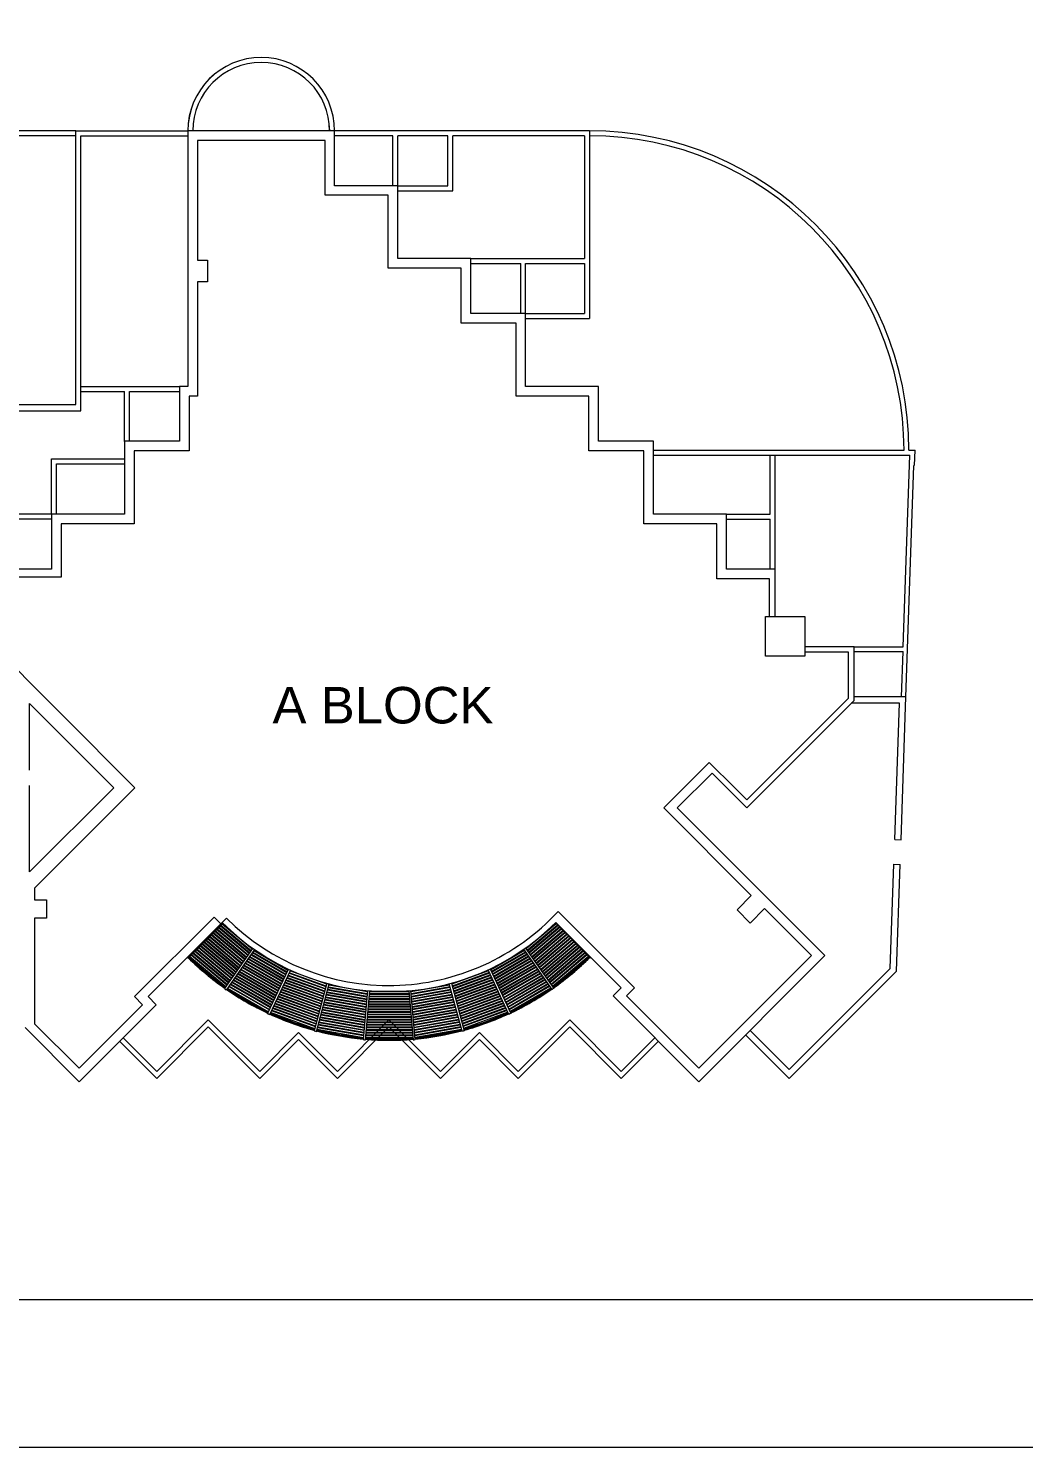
# Model space of a CAD drawing. Header units: centimetres. Extents: x 118932 to 154602, y -32682 to -23521.
# Drawn here: x 119591 to 119990, y -24667 to -24099 of the extents above; entities that cross this region are included whole.
import ezdxf

# ---------------------------------------------------------------- set-up
doc = ezdxf.new("R2010")
doc.units = ezdxf.units.CM
doc.header["$LTSCALE"] = 50
doc.header["$MEASUREMENT"] = 0
for name, color, linetype, lineweight, true_color in [('GEN_00_BL_Pafta', 7, 'Continuous', 0, 0x0e0e10), ('GEN_00_BL_Yazı', 7, 'Continuous', 0, 0x4f5250), ('GEN_06_GR_İnce', 7, 'Continuous', 13, 0xb0b0a9), ('GEN_06_GR_Çok ince', 7, 'Continuous', 0, 0xc5c7c4)]:
    doc.layers.add(name, color=color, linetype=linetype, lineweight=lineweight, true_color=true_color)
doc.styles.add('ARIAL', font='arial.ttf')

# ---------------------------------------------------------------- blocks, each defined once
blk = doc.blocks.new('A BLOK 3.KAT')
at = {"layer": 'GEN_06_GR_Çok ince'}
for p, q in [((89413.7, 10187.7), (89413.7, 10364.6)), ((90050.1, 10364.6), (89413.7, 10364.6)), ((89431.7, 10195.2), (89431.7, 10346.6)), ((90032.1, 10346.6), (89431.7, 10346.6)), ((90032.1, 10346.6), (90032.1, 10032.7)), ((92672.6, 10364.6), (90050.1, 10364.6)), ((90050.1, 10364.6), (90050.1, 10040.2)), ((92672.6, 10346.6), (90050.1, 10346.6)), ((92672.6, 10364.6), (93081.4, 10364.6)), ((92672.6, 9364.7), (92672.6, 10364.6)), ((92690.6, 10346.6), (93081.4, 10346.6)), ((92690.6, 9341.7), (92690.6, 10346.6)), ((94548.4, 10364.6), (93617.5, 10364.6)), ((93830.3, 10346.6), (93617.5, 10346.6)), ((93830.3, 10164.2), (93830.3, 10346.6)), ((94030.7, 10346.6), (93848.3, 10346.6)), ((93848.3, 10164.2), (93848.3, 10346.6)), ((94030.7, 10164.2), (94030.7, 10346.6)), ((94530.4, 10346.6), (94048.7, 10346.6)), ((94048.7, 10146.2), (94048.7, 10346.6)), ((94530.4, 10346.6), (94530.4, 9897.9)), ((94548.4, 10364.6), (94548.4, 9679.6)), ((89272.9, 10022.2), (89426.1, 10175.4)), ((89290.9, 10014.7), (89438.8, 10162.6)), ((89494.8, 10106.5), (89413.7, 10187.6)), ((89512.8, 10114), (89431.7, 10195.1)), ((93848.3, 10164.2), (94030.7, 10164.2)), ((89512.8, 9586.3), (89512.8, 10114)), ((93848.3, 10146.2), (94048.7, 10146.2)), ((89494.8, 9593.8), (89494.8, 10106.6)), ((89272.9, 10022.2), (89272.9, 9678.2)), ((89290.9, 10014.7), (89290.9, 9685.6)), ((90103.4, 9961.4), (90032.1, 10032.7)), ((90121.4, 9968.9), (90050.1, 10040.2)), ((90103.4, 9961.4), (90103.4, 9738.9)), ((90121.4, 9968.9), (90121.4, 9731.4)), ((94114.7, 9897.9), (94530.4, 9897.9)), ((94114.7, 9879.9), (94297, 9879.9)), ((94297, 9697.6), (94297, 9879.9)), ((94315, 9697.6), (94315, 9879.9)), ((94315, 9879.9), (94530.4, 9879.9)), ((94530.4, 9879.9), (94530.4, 9697.6)), ((90103.4, 9738.9), (90032.1, 9667.6)), ((90121.4, 9731.4), (90050.1, 9660.2)), ((94315, 9697.6), (94530.4, 9697.6)), ((89272.9, 9678.2), (89426.1, 9525)), ((89290.9, 9685.6), (89438.8, 9537.7)), ((90032.1, 9418.4), (90032.1, 9667.6)), ((90050.1, 9410.9), (90050.1, 9660.2)), ((94315, 9679.6), (94548.4, 9679.6)), ((89494.8, 9593.8), (89413.7, 9512.6)), ((89512.8, 9586.3), (89431.7, 9505.2)), ((89413.7, 9348.3), (89413.7, 9512.6)), ((89431.7, 9348.3), (89431.7, 9505.2)), ((89923.2, 9309.5), (90032.1, 9418.4)), ((89936.2, 9297), (90050.1, 9410.9)), ((90088.8, 9346.7), (90037.4, 9398.2)), ((90096.3, 9364.7), (90050.1, 9410.9)), ((92690.6, 9431.1), (93050.8, 9431.1)), ((92690.6, 9413.1), (92850.4, 9413.1)), ((92850.4, 9230.7), (92850.4, 9413.1)), ((92850.4, 9413.1), (92850.4, 9413.1)), ((92868.4, 9230.7), (92868.4, 9413.1)), ((92868.4, 9413.1), (93050.8, 9413.1)), ((90088.8, 9346.7), (91168.5, 9346.7)), ((90096.3, 9364.7), (91168.5, 9364.7)), ((91168.5, 8298.3), (91168.5, 9364.7)), ((91168.5, 9364.7), (92672.6, 9364.7)), ((91191.5, 8309.3), (91191.5, 9341.7)), ((91191.5, 9341.7), (92690.6, 9341.7)), ((92315.1, 8764), (92315.1, 9341.7)), ((92333.1, 8964.4), (92333.1, 9341.7)), ((94781.7, 9197.9), (95697.1, 9197.9)), ((94781.7, 9179.9), (95718, 9179.9)), ((95208.2, 8964.4), (95208.2, 9179.9)), ((95226.2, 8764.2), (95226.2, 9179.9)), ((95693.9, 8480.6), (95718, 9179.9)), ((95715.1, 9197.9), (95737.2, 9197.9)), ((95735.3, 9142.6), (95737.2, 9197.9)), ((92584.1, 9166.9), (92850.4, 9166.9)), ((92584.1, 8964.4), (92584.1, 9166.9)), ((92602.1, 8964.4), (92602.1, 9148.9)), ((92602.1, 9148.9), (92850.4, 9148.9)), ((95704.1, 8296.9), (95733.3, 9142.7)), ((90350.4, 8867.2), (90509.7, 9026.4)), ((90668.9, 8867.2), (90509.7, 9026.4)), ((90363.2, 8854.5), (90509.7, 9001)), ((90656.1, 8854.5), (90509.7, 9001)), ((90177.2, 8927.3), (90233.8, 8870.8)), ((90205.5, 8955.6), (90233.8, 8927.3)), ((90262.1, 8955.6), (90233.8, 8927.3)), ((90290.3, 8927.3), (90233.8, 8870.8)), ((90398.5, 8819.1), (90509.7, 8930.3)), ((90620.8, 8819.1), (90509.7, 8930.3)), ((90729, 8927.3), (90785.5, 8870.8)), ((90842.1, 8927.3), (90785.5, 8870.8)), ((92584.1, 8964.4), (92333.1, 8964.4)), ((92333.1, 8764), (92333.1, 8946.4)), ((92584.1, 8946.4), (92333.1, 8946.4)), ((95048.1, 8964.4), (95208.2, 8964.4)), ((95048.1, 8946.4), (95208.2, 8946.4)), ((95208.2, 8764.2), (95208.2, 8946.4)), ((90120.6, 8870.8), (90177.2, 8814.2)), ((90233.8, 8814.2), (90148.9, 8899)), ((90233.8, 8814.2), (90318.6, 8899)), ((90346.9, 8870.8), (90290.3, 8814.2)), ((90672.4, 8870.8), (90729, 8814.2)), ((90785.5, 8814.2), (90700.7, 8899)), ((90785.5, 8814.2), (90870.4, 8899)), ((90898.7, 8870.8), (90842.1, 8814.2)), ((90092.3, 8842.5), (90120.6, 8814.2)), ((90092.3, 8785.9), (90120.6, 8814.2)), ((90120.6, 8757.6), (90177.2, 8814.2)), ((90233.8, 8814.2), (90148.9, 8729.3)), ((90233.8, 8814.2), (90318.6, 8729.3)), ((90346.9, 8757.6), (90290.3, 8814.2)), ((90672.4, 8757.6), (90729, 8814.2)), ((90785.5, 8814.2), (90700.7, 8729.3)), ((90785.5, 8814.2), (90870.4, 8729.3)), ((90898.7, 8757.6), (90842.1, 8814.2)), ((90177.2, 8701), (90233.8, 8757.6)), ((90290.3, 8701), (90233.8, 8757.6)), ((90729, 8701), (90785.5, 8757.6)), ((90842.1, 8701), (90785.5, 8757.6)), ((90251.4, 8662.2), (90559.4, 8354.2)), ((90989.7, 8475.7), (90803.2, 8662.2)), ((90238.7, 8649.4), (90546.7, 8341.5)), ((90964.2, 8475.7), (90790.5, 8649.4)), ((90983.4, 8469.4), (90989.7, 8475.7)), ((90994, 8459.4), (91168.5, 8459.4)), ((95514.7, 8480.6), (95693.9, 8480.6)), ((95514.7, 8462.6), (95693.3, 8462.6)), ((95687.6, 8297.5), (95693.3, 8462.6)), ((91011.4, 8441.4), (91168.5, 8441.4))]:
    blk.add_line(p, q, dxfattribs=at)
for points in [[(90276.2, 8612), (90233.8, 8569.5), (89989.1, 8814.2), (90233.8, 9058.8), (90387.9, 8904.7)], [(90631.4, 8904.7), (90785.5, 9058.8), (91030.2, 8814.2), (90840.7, 8624.7)], [(90064.1, 8814.2), (90233.8, 8983.9), (90403.5, 8814.2), (90233.8, 8644.5), (90064.1, 8814.2)], [(90615.8, 8814.2), (90785.5, 8983.9), (90955.2, 8814.2), (90785.5, 8644.5), (90615.8, 8814.2)]]:
    blk.add_lwpolyline(points, dxfattribs=at)
for points in [[(90233.8, 8983.9), (90233.8, 8814.2), (90064.1, 8814.2)], [(90231.3, 8977.9), (90231.3, 8816.7), (90070.1, 8816.7)], [(90229.8, 8974.2), (90229.8, 8933.4), (90209.4, 8953.8)], [(90403.5, 8814.2), (90233.8, 8814.2), (90233.8, 8983.9)], [(90397.4, 8816.7), (90236.3, 8816.7), (90236.3, 8977.9)], [(90258.2, 8953.8), (90237.8, 8933.4), (90237.8, 8974.2)], [(90785.5, 8983.9), (90785.5, 8814.2), (90615.8, 8814.2)], [(90783, 8977.9), (90783, 8816.7), (90621.9, 8816.7)], [(90781.5, 8974.2), (90781.5, 8933.4), (90761.1, 8953.8)], [(90955.2, 8814.2), (90785.5, 8814.2), (90785.5, 8983.9)], [(90949.2, 8816.7), (90788, 8816.7), (90788, 8977.9)], [(90809.9, 8953.8), (90789.5, 8933.4), (90789.5, 8974.2)], [(90179, 8923.4), (90229.8, 8872.6), (90229.8, 8820.3), (90152.8, 8897.3)], [(90207.3, 8951.7), (90229.8, 8929.2), (90229.8, 8876.9), (90181.1, 8925.6)], [(90286.4, 8925.6), (90237.8, 8876.9), (90237.8, 8929.2), (90260.3, 8951.7)], [(90314.7, 8897.3), (90237.8, 8820.3), (90237.8, 8872.6), (90288.6, 8923.4)], [(90730.7, 8923.4), (90781.5, 8872.6), (90781.5, 8820.3), (90704.6, 8897.3)], [(90759, 8951.7), (90781.5, 8929.2), (90781.5, 8876.9), (90732.9, 8925.6)], [(90838.2, 8925.6), (90789.5, 8876.9), (90789.5, 8929.2), (90812.1, 8951.7)], [(90866.5, 8897.3), (90789.5, 8820.3), (90789.5, 8872.6), (90840.3, 8923.4)], [(90122.4, 8866.9), (90171.1, 8818.2), (90118.8, 8818.2), (90096.2, 8840.7)], [(90150.7, 8895.2), (90227.6, 8818.2), (90175.3, 8818.2), (90124.5, 8869)], [(90343, 8869), (90292.2, 8818.2), (90239.9, 8818.2), (90316.9, 8895.2)], [(90371.3, 8840.7), (90348.8, 8818.2), (90296.5, 8818.2), (90345.1, 8866.9)], [(90674.2, 8866.9), (90722.8, 8818.2), (90670.5, 8818.2), (90648, 8840.7)], [(90702.4, 8895.2), (90779.4, 8818.2), (90727.1, 8818.2), (90676.3, 8869)], [(90894.8, 8869), (90844, 8818.2), (90791.7, 8818.2), (90868.6, 8895.2)], [(90923.1, 8840.7), (90900.5, 8818.2), (90848.2, 8818.2), (90896.9, 8866.9)], [(90064.1, 8814.2), (90233.8, 8814.2), (90233.8, 8644.5)], [(90070.1, 8811.7), (90231.3, 8811.7), (90231.3, 8650.5)], [(90094.1, 8838.6), (90114.5, 8818.2), (90073.7, 8818.2)], [(90233.8, 8644.5), (90233.8, 8814.2), (90403.5, 8814.2)], [(90236.3, 8650.5), (90236.3, 8811.7), (90397.4, 8811.7)], [(90615.8, 8814.2), (90785.5, 8814.2), (90785.5, 8644.5)], [(90621.9, 8811.7), (90783, 8811.7), (90783, 8650.5)], [(90785.5, 8644.5), (90785.5, 8814.2), (90955.2, 8814.2)], [(90788, 8650.5), (90788, 8811.7), (90949.2, 8811.7)], [(90073.7, 8810.2), (90114.5, 8810.2), (90094.1, 8789.8)], [(90096.2, 8787.7), (90118.8, 8810.2), (90171.1, 8810.2), (90122.4, 8761.5)], [(90124.5, 8759.4), (90175.3, 8810.2), (90227.6, 8810.2), (90150.7, 8733.2)], [(90152.8, 8731.1), (90229.8, 8808.1), (90229.8, 8755.7), (90179, 8704.9)], [(90288.6, 8704.9), (90237.8, 8755.7), (90237.8, 8808.1), (90314.7, 8731.1)], [(90316.9, 8733.2), (90239.9, 8810.2), (90292.2, 8810.2), (90343, 8759.4)], [(90345.1, 8761.5), (90296.5, 8810.2), (90348.8, 8810.2), (90371.3, 8787.7)], [(90648, 8787.7), (90670.5, 8810.2), (90722.8, 8810.2), (90674.2, 8761.5)], [(90676.3, 8759.4), (90727.1, 8810.2), (90779.4, 8810.2), (90702.4, 8733.2)], [(90704.6, 8731.1), (90781.5, 8808.1), (90781.5, 8755.7), (90730.7, 8704.9)], [(90840.3, 8704.9), (90789.5, 8755.7), (90789.5, 8808.1), (90866.5, 8731.1)], [(90868.6, 8733.2), (90791.7, 8810.2), (90844, 8810.2), (90894.8, 8759.4)], [(90896.9, 8761.5), (90848.2, 8810.2), (90900.5, 8810.2), (90923.1, 8787.7)], [(90181.1, 8702.8), (90229.8, 8751.5), (90229.8, 8699.2), (90207.3, 8676.7)], [(90260.3, 8676.7), (90237.8, 8699.2), (90237.8, 8751.5), (90286.4, 8702.8)], [(90732.9, 8702.8), (90781.5, 8751.5), (90781.5, 8699.2), (90759, 8676.7)], [(90812.1, 8676.7), (90789.5, 8699.2), (90789.5, 8751.5), (90838.2, 8702.8)], [(90229.8, 8654.1), (90229.8, 8694.9), (90209.4, 8674.5)], [(90258.2, 8674.5), (90237.8, 8694.9), (90237.8, 8654.1)], [(90781.5, 8654.1), (90781.5, 8694.9), (90761.1, 8674.5)], [(90809.9, 8674.5), (90789.5, 8694.9), (90789.5, 8654.1)]]:
    blk.add_lwpolyline(points, close=True, dxfattribs=at)
for centre, radius, start, end in [((93349.4, 10364.6), 268, 0, 180), ((93349.4, 10364.6), 268, 0, 180), ((93349.4, 10364.6), 250, 0, 180), ((93349.4, 10364.6), 250, 0, 180), ((94548.4, 9197.9), 1166.7, 360, 90), ((94548.4, 9197.9), 1148.7, 360, 90)]:
    blk.add_arc(centre, radius, start, end, dxfattribs=at)
blk = doc.blocks.new('ALTLIK')
at = {"layer": 'GEN_00_BL_Pafta'}
blk.add_lwpolyline([(-211197.41, 38756.77), (-209141.93, 38756.77), (-209141.93, 37388.58), (-211197.41, 37388.58)], close=True, dxfattribs=at)
at = {"layer": 'GEN_06_GR_İnce'}
for p, q in [((-210009.66, 37789.57), (-210037.35, 37789.57)), ((-210012.3, 37713.18), (-210009.66, 37789.57)), ((-210013.14, 37786.2), (-210038.85, 37786.2)), ((-210015.66, 37713.3), (-210013.14, 37786.2)), ((-210015.66, 37713.3), (-210012.3, 37713.18)), ((-210018.03, 37644.52), (-210016.11, 37700.14)), ((-210016.11, 37700.14), (-210012.75, 37700.03)), ((-210014.72, 37643.08), (-210012.75, 37700.03)), ((-210359.48, 37653.91), (-210375.67, 37667.46)), ((-210358.88, 37654.76), (-210374.94, 37668.19)), ((-210358.83, 37654.85), (-210374.87, 37668.27)), ((-210196.56, 37668.49), (-210212.57, 37655.02)), ((-210196.49, 37668.41), (-210212.51, 37654.94)), ((-210195.76, 37667.68), (-210211.91, 37654.09)), ((-210195.58, 37667.51), (-210211.77, 37653.89)), ((-210195.51, 37667.44), (-210211.71, 37653.81)), ((-210365.21, 37645.7), (-210382.74, 37660.37)), ((-210365.15, 37645.79), (-210382.67, 37660.44)), ((-210365.01, 37645.98), (-210382.5, 37660.61)), ((-210364.42, 37646.83), (-210381.77, 37661.34)), ((-210364.36, 37646.92), (-210381.69, 37661.42)), ((-210364.22, 37647.12), (-210381.52, 37661.59)), ((-210363.63, 37647.97), (-210380.79, 37662.32)), ((-210363.57, 37648.05), (-210380.72, 37662.4)), ((-210363.43, 37648.25), (-210380.55, 37662.57)), ((-210362.84, 37649.1), (-210379.82, 37663.3)), ((-210362.78, 37649.18), (-210379.74, 37663.37)), ((-210362.64, 37649.38), (-210379.57, 37663.55)), ((-210362.05, 37650.23), (-210378.84, 37664.28)), ((-210361.99, 37650.32), (-210378.77, 37664.35)), ((-210361.85, 37650.52), (-210378.6, 37664.52)), ((-210361.26, 37651.36), (-210377.86, 37665.26)), ((-210361.2, 37651.45), (-210377.79, 37665.33)), ((-210361.06, 37651.65), (-210377.62, 37665.5)), ((-210360.47, 37652.5), (-210376.89, 37666.24)), ((-210360.41, 37652.58), (-210376.82, 37666.31)), ((-210360.27, 37652.78), (-210376.64, 37666.48)), ((-210359.68, 37653.63), (-210375.91, 37667.21)), ((-210359.62, 37653.71), (-210375.84, 37667.29)), ((-210194.78, 37666.7), (-210211.12, 37652.96)), ((-210194.61, 37666.53), (-210210.98, 37652.76)), ((-210194.53, 37666.46), (-210210.92, 37652.68)), ((-210193.8, 37665.73), (-210210.32, 37651.83)), ((-210193.63, 37665.56), (-210210.19, 37651.63)), ((-210193.56, 37665.48), (-210210.13, 37651.55)), ((-210192.82, 37664.75), (-210209.53, 37650.7)), ((-210192.65, 37664.58), (-210209.39, 37650.5)), ((-210192.58, 37664.51), (-210209.33, 37650.42)), ((-210191.84, 37663.78), (-210208.74, 37649.57)), ((-210191.67, 37663.61), (-210208.6, 37649.37)), ((-210191.6, 37663.53), (-210208.54, 37649.28)), ((-210190.87, 37662.8), (-210207.94, 37648.44)), ((-210190.69, 37662.63), (-210207.8, 37648.24)), ((-210190.62, 37662.56), (-210207.74, 37648.15)), ((-210189.89, 37661.83), (-210207.15, 37647.31)), ((-210189.72, 37661.65), (-210207.01, 37647.11)), ((-210189.64, 37661.58), (-210206.95, 37647.02)), ((-210188.91, 37660.85), (-210206.36, 37646.18)), ((-210188.74, 37660.68), (-210206.22, 37645.98)), ((-210188.67, 37660.6), (-210206.16, 37645.89)), ((-210187.93, 37659.87), (-210205.56, 37645.04)), ((-210371.54, 37636.64), (-210390.55, 37652.54)), ((-210371.48, 37636.72), (-210390.47, 37652.61)), ((-210371.34, 37636.92), (-210390.3, 37652.79)), ((-210370.75, 37637.77), (-210389.57, 37653.52)), ((-210370.69, 37637.86), (-210389.5, 37653.59)), ((-210370.55, 37638.05), (-210389.33, 37653.76)), ((-210369.96, 37638.9), (-210388.6, 37654.5)), ((-210369.9, 37638.99), (-210388.52, 37654.57)), ((-210369.76, 37639.19), (-210388.35, 37654.74)), ((-210369.17, 37640.04), (-210387.62, 37655.47)), ((-210369.11, 37640.12), (-210387.55, 37655.55)), ((-210368.97, 37640.32), (-210387.38, 37655.72)), ((-210368.38, 37641.17), (-210386.65, 37656.45)), ((-210368.32, 37641.25), (-210386.57, 37656.53)), ((-210368.18, 37641.45), (-210386.4, 37656.7)), ((-210367.58, 37642.3), (-210385.67, 37657.43)), ((-210367.53, 37642.39), (-210385.6, 37657.5)), ((-210367.39, 37642.59), (-210385.43, 37657.68)), ((-210366.79, 37643.44), (-210384.69, 37658.41)), ((-210366.73, 37643.52), (-210384.62, 37658.48)), ((-210366.6, 37643.72), (-210384.45, 37658.65)), ((-210366, 37644.57), (-210383.72, 37659.39)), ((-210365.94, 37644.65), (-210383.65, 37659.46)), ((-210365.8, 37644.85), (-210383.47, 37659.63)), ((-210358.72, 37652.96), (-210340.37, 37642.4)), ((-210358.66, 37653.05), (-210340.32, 37642.49)), ((-210358.52, 37653.24), (-210340.22, 37642.71)), ((-210357.93, 37654.09), (-210339.79, 37643.65)), ((-210357.87, 37654.18), (-210339.74, 37643.74)), ((-210231.62, 37643.88), (-210213.52, 37654.35)), ((-210231.58, 37643.78), (-210213.46, 37654.27)), ((-210231.14, 37642.85), (-210212.87, 37653.42)), ((-210231.04, 37642.63), (-210212.73, 37653.22)), ((-210231, 37642.53), (-210212.67, 37653.14)), ((-210230.56, 37641.59), (-210212.08, 37652.29)), ((-210187.76, 37659.7), (-210205.42, 37644.85)), ((-210187.69, 37659.63), (-210205.36, 37644.76)), ((-210186.95, 37658.9), (-210204.77, 37643.91)), ((-210186.78, 37658.73), (-210204.63, 37643.72)), ((-210186.71, 37658.65), (-210204.57, 37643.63)), ((-210185.98, 37657.92), (-210203.98, 37642.78)), ((-210185.8, 37657.75), (-210203.84, 37642.58)), ((-210185.73, 37657.68), (-210203.78, 37642.5)), ((-210185, 37656.95), (-210203.18, 37641.65)), ((-210184.83, 37656.77), (-210203.04, 37641.45)), ((-210184.75, 37656.7), (-210202.98, 37641.37)), ((-210184.02, 37655.97), (-210202.39, 37640.52)), ((-210183.85, 37655.8), (-210202.25, 37640.32)), ((-210183.78, 37655.73), (-210202.19, 37640.24)), ((-210183.04, 37654.99), (-210201.59, 37639.39)), ((-210182.87, 37654.82), (-210201.45, 37639.19)), ((-210182.8, 37654.75), (-210201.4, 37639.11)), ((-210182.06, 37654.02), (-210200.8, 37638.26)), ((-210181.89, 37653.85), (-210200.66, 37638.06)), ((-210181.82, 37653.77), (-210200.6, 37637.98)), ((-210181.09, 37653.04), (-210200.01, 37637.13)), ((-210180.92, 37652.87), (-210199.87, 37636.93)), ((-210180.84, 37652.8), (-210199.81, 37636.85)), ((-210372.92, 37634.66), (-210392.25, 37650.83)), ((-210372.33, 37635.51), (-210391.52, 37651.56)), ((-210372.27, 37635.59), (-210391.45, 37651.64)), ((-210372.13, 37635.79), (-210391.28, 37651.81)), ((-210364.25, 37645.03), (-210344.44, 37633.63)), ((-210364.19, 37645.12), (-210344.4, 37633.72)), ((-210364.05, 37645.31), (-210344.3, 37633.94)), ((-210363.46, 37646.16), (-210343.86, 37634.88)), ((-210363.4, 37646.25), (-210343.82, 37634.97)), ((-210363.26, 37646.45), (-210343.72, 37635.19)), ((-210362.67, 37647.3), (-210343.28, 37636.13)), ((-210362.61, 37647.38), (-210343.24, 37636.23)), ((-210362.47, 37647.58), (-210343.13, 37636.45)), ((-210361.88, 37648.43), (-210342.7, 37637.39)), ((-210361.82, 37648.51), (-210342.65, 37637.48)), ((-210361.68, 37648.71), (-210342.55, 37637.7)), ((-210361.09, 37649.56), (-210342.12, 37638.64)), ((-210361.03, 37649.65), (-210342.07, 37638.73)), ((-210360.89, 37649.85), (-210341.97, 37638.95)), ((-210360.3, 37650.69), (-210341.53, 37639.89)), ((-210360.24, 37650.78), (-210341.49, 37639.99)), ((-210360.1, 37650.98), (-210341.39, 37640.21)), ((-210359.51, 37651.83), (-210340.95, 37641.14)), ((-210359.45, 37651.91), (-210340.91, 37641.24)), ((-210359.31, 37652.11), (-210340.8, 37641.46)), ((-210230.45, 37641.37), (-210211.94, 37652.09)), ((-210230.41, 37641.28), (-210211.88, 37652.01)), ((-210229.97, 37640.34), (-210211.28, 37651.16)), ((-210229.87, 37640.12), (-210211.14, 37650.96)), ((-210229.82, 37640.03), (-210211.08, 37650.87)), ((-210229.39, 37639.09), (-210210.49, 37650.03)), ((-210229.28, 37638.87), (-210210.35, 37649.83)), ((-210229.24, 37638.78), (-210210.29, 37649.74)), ((-210228.8, 37637.84), (-210209.69, 37648.9)), ((-210228.7, 37637.62), (-210209.56, 37648.7)), ((-210228.65, 37637.53), (-210209.5, 37648.61)), ((-210228.22, 37636.59), (-210208.9, 37647.77)), ((-210228.11, 37636.37), (-210208.76, 37647.57)), ((-210228.07, 37636.28), (-210208.7, 37647.48)), ((-210227.63, 37635.34), (-210208.11, 37646.63)), ((-210227.53, 37635.12), (-210207.97, 37646.44)), ((-210227.48, 37635.02), (-210207.91, 37646.35)), ((-210227.04, 37634.09), (-210207.31, 37645.5)), ((-210226.94, 37633.87), (-210207.17, 37645.3)), ((-210226.9, 37633.77), (-210207.12, 37645.22)), ((-210180.11, 37652.07), (-210199.21, 37636)), ((-210179.94, 37651.89), (-210199.07, 37635.8)), ((-210179.86, 37651.82), (-210199.01, 37635.71)), ((-210179.13, 37651.09), (-210198.42, 37634.87)), ((-210369.79, 37637.1), (-210348.52, 37624.86)), ((-210369.73, 37637.19), (-210348.48, 37624.95)), ((-210369.59, 37637.38), (-210348.37, 37625.17)), ((-210369, 37638.23), (-210347.94, 37626.11)), ((-210368.94, 37638.32), (-210347.89, 37626.2)), ((-210368.8, 37638.52), (-210347.79, 37626.42)), ((-210368.21, 37639.37), (-210347.36, 37627.36)), ((-210368.15, 37639.45), (-210347.31, 37627.46)), ((-210368.01, 37639.65), (-210347.21, 37627.68)), ((-210367.42, 37640.5), (-210346.77, 37628.61)), ((-210367.36, 37640.58), (-210346.73, 37628.71)), ((-210367.22, 37640.78), (-210346.63, 37628.93)), ((-210366.63, 37641.63), (-210346.19, 37629.87)), ((-210366.57, 37641.72), (-210346.15, 37629.96)), ((-210366.43, 37641.92), (-210346.04, 37630.18)), ((-210365.83, 37642.77), (-210345.61, 37631.12)), ((-210365.77, 37642.85), (-210345.56, 37631.21)), ((-210365.64, 37643.05), (-210345.46, 37631.43)), ((-210365.04, 37643.9), (-210345.03, 37632.37)), ((-210364.98, 37643.98), (-210344.98, 37632.47)), ((-210364.85, 37644.18), (-210344.88, 37632.69)), ((-210320.74, 37629.69), (-210341.49, 37637.21)), ((-210320.47, 37630.69), (-210341.05, 37638.15)), ((-210320.44, 37630.79), (-210341.01, 37638.24)), ((-210320.38, 37631.02), (-210340.91, 37638.46)), ((-210320.11, 37632.02), (-210340.47, 37639.4)), ((-210320.09, 37632.12), (-210340.43, 37639.49)), ((-210320.03, 37632.36), (-210340.33, 37639.71)), ((-210319.76, 37633.36), (-210339.89, 37640.65)), ((-210319.73, 37633.46), (-210339.85, 37640.74)), ((-210319.67, 37633.69), (-210339.74, 37640.96)), ((-210319.4, 37634.69), (-210339.31, 37641.9)), ((-210319.38, 37634.79), (-210339.26, 37642)), ((-210319.31, 37635.03), (-210339.16, 37642.22)), ((-210319.05, 37636.03), (-210338.73, 37643.16)), ((-210319.02, 37636.13), (-210338.68, 37643.25)), ((-210232.68, 37643.38), (-210252.33, 37636.2)), ((-210232.64, 37643.29), (-210252.3, 37636.11)), ((-210232.2, 37642.35), (-210252.03, 37635.11)), ((-210232.1, 37642.13), (-210251.97, 37634.87)), ((-210232.06, 37642.04), (-210251.94, 37634.77)), ((-210231.62, 37641.1), (-210251.67, 37633.77)), ((-210231.51, 37640.88), (-210251.61, 37633.54)), ((-210231.47, 37640.79), (-210251.58, 37633.44)), ((-210231.03, 37639.85), (-210251.31, 37632.44)), ((-210230.93, 37639.63), (-210251.25, 37632.2)), ((-210230.88, 37639.53), (-210251.22, 37632.1)), ((-210230.45, 37638.6), (-210250.95, 37631.1)), ((-210230.34, 37638.38), (-210250.89, 37630.87)), ((-210230.3, 37638.28), (-210250.86, 37630.77)), ((-210229.86, 37637.34), (-210250.59, 37629.77)), ((-210229.76, 37637.12), (-210250.53, 37629.53)), ((-210226.46, 37632.83), (-210206.52, 37644.37)), ((-210226.36, 37632.61), (-210206.38, 37644.17)), ((-210226.31, 37632.52), (-210206.32, 37644.09)), ((-210225.87, 37631.58), (-210205.73, 37643.24)), ((-210225.77, 37631.36), (-210205.59, 37643.04)), ((-210225.73, 37631.27), (-210205.53, 37642.96)), ((-210225.29, 37630.33), (-210204.93, 37642.11)), ((-210225.19, 37630.11), (-210204.79, 37641.91)), ((-210225.14, 37630.02), (-210204.73, 37641.83)), ((-210224.7, 37629.08), (-210204.14, 37640.98)), ((-210224.6, 37628.86), (-210204, 37640.78)), ((-210224.56, 37628.77), (-210203.94, 37640.7)), ((-210224.12, 37627.83), (-210203.35, 37639.85)), ((-210224.02, 37627.61), (-210203.21, 37639.65)), ((-210223.97, 37627.51), (-210203.15, 37639.57)), ((-210223.53, 37626.58), (-210202.55, 37638.72)), ((-210223.43, 37626.36), (-210202.41, 37638.52)), ((-210223.39, 37626.26), (-210202.35, 37638.43)), ((-210222.95, 37625.33), (-210201.76, 37637.59)), ((-210222.85, 37625.11), (-210201.62, 37637.39)), ((-210222.8, 37625.01), (-210201.56, 37637.3)), ((-210018.03, 37644.52), (-210072.02, 37590.53)), ((-210014.72, 37643.08), (-210072.02, 37585.77)), ((-210371.96, 37633.99), (-210350.12, 37621.41)), ((-210371.37, 37634.84), (-210349.68, 37622.35)), ((-210371.31, 37634.92), (-210349.64, 37622.44)), ((-210371.17, 37635.12), (-210349.54, 37622.66)), ((-210370.58, 37635.97), (-210349.1, 37623.6)), ((-210370.52, 37636.05), (-210349.06, 37623.7)), ((-210370.38, 37636.25), (-210348.96, 37623.92)), ((-210322.87, 37621.68), (-210344.98, 37629.69)), ((-210322.61, 37622.68), (-210344.55, 37630.63)), ((-210322.58, 37622.78), (-210344.5, 37630.72)), ((-210322.52, 37623.01), (-210344.4, 37630.94)), ((-210322.25, 37624.01), (-210343.97, 37631.88)), ((-210322.22, 37624.11), (-210343.92, 37631.97)), ((-210322.16, 37624.35), (-210343.82, 37632.19)), ((-210321.89, 37625.35), (-210343.38, 37633.13)), ((-210321.87, 37625.45), (-210343.34, 37633.23)), ((-210321.8, 37625.68), (-210343.24, 37633.45)), ((-210321.54, 37626.68), (-210342.8, 37634.39)), ((-210321.51, 37626.78), (-210342.76, 37634.48)), ((-210321.45, 37627.02), (-210342.65, 37634.7)), ((-210321.18, 37628.02), (-210342.22, 37635.64)), ((-210321.16, 37628.12), (-210342.17, 37635.73)), ((-210321.09, 37628.35), (-210342.07, 37635.95)), ((-210320.83, 37629.35), (-210341.64, 37636.89)), ((-210320.8, 37629.45), (-210341.59, 37636.99)), ((-210319.34, 37630.38), (-210297.77, 37626.61)), ((-210319.31, 37630.48), (-210297.77, 37626.71)), ((-210319.25, 37630.72), (-210297.74, 37626.95)), ((-210318.98, 37631.72), (-210297.66, 37627.98)), ((-210318.96, 37631.82), (-210297.65, 37628.09)), ((-210318.89, 37632.05), (-210297.63, 37628.33)), ((-210318.63, 37633.05), (-210297.54, 37629.36)), ((-210318.6, 37633.15), (-210297.53, 37629.46)), ((-210318.54, 37633.39), (-210297.51, 37629.71)), ((-210318.27, 37634.39), (-210297.42, 37630.74)), ((-210318.25, 37634.49), (-210297.41, 37630.84)), ((-210318.18, 37634.72), (-210297.39, 37631.08)), ((-210317.92, 37635.72), (-210297.3, 37632.11)), ((-210317.89, 37635.82), (-210297.29, 37632.22)), ((-210274.99, 37629.63), (-210296.34, 37629.6)), ((-210275.08, 37630.66), (-210296.25, 37630.64)), ((-210275.09, 37630.77), (-210296.24, 37630.74)), ((-210275.11, 37631.01), (-210296.22, 37630.98)), ((-210275.2, 37632.04), (-210296.13, 37632.01)), ((-210275.21, 37632.14), (-210296.12, 37632.12)), ((-210274.05, 37632.25), (-210253.46, 37635.9)), ((-210274.04, 37632.14), (-210253.43, 37635.8)), ((-210273.95, 37631.11), (-210253.16, 37634.8)), ((-210273.93, 37630.87), (-210253.1, 37634.57)), ((-210273.92, 37630.77), (-210253.07, 37634.47)), ((-210273.82, 37629.74), (-210252.8, 37633.47)), ((-210273.8, 37629.5), (-210252.74, 37633.23)), ((-210273.79, 37629.39), (-210252.71, 37633.13)), ((-210273.7, 37628.36), (-210252.44, 37632.13)), ((-210273.68, 37628.12), (-210252.38, 37631.9)), ((-210273.67, 37628.02), (-210252.35, 37631.8)), ((-210273.58, 37626.98), (-210252.08, 37630.8)), ((-210273.56, 37626.74), (-210252.02, 37630.56)), ((-210273.55, 37626.64), (-210251.99, 37630.46)), ((-210229.71, 37637.03), (-210250.5, 37629.43)), ((-210229.28, 37636.09), (-210250.23, 37628.43)), ((-210229.17, 37635.87), (-210250.17, 37628.2)), ((-210229.13, 37635.78), (-210250.14, 37628.1)), ((-210228.69, 37634.84), (-210249.88, 37627.1)), ((-210228.59, 37634.62), (-210249.81, 37626.87)), ((-210228.54, 37634.53), (-210249.79, 37626.77)), ((-210228.1, 37633.59), (-210249.52, 37625.77)), ((-210228, 37633.37), (-210249.45, 37625.53)), ((-210227.96, 37633.28), (-210249.43, 37625.43)), ((-210227.52, 37632.34), (-210249.16, 37624.43)), ((-210227.42, 37632.12), (-210249.09, 37624.2)), ((-210227.37, 37632.03), (-210249.07, 37624.1)), ((-210226.93, 37631.09), (-210248.8, 37623.1)), ((-210226.83, 37630.87), (-210248.74, 37622.86)), ((-210226.79, 37630.77), (-210248.71, 37622.76)), ((-210226.35, 37629.84), (-210248.44, 37621.76)), ((-210226.25, 37629.62), (-210248.38, 37621.53)), ((-210226.2, 37629.52), (-210248.35, 37621.43)), ((-210222.36, 37624.07), (-210200.96, 37636.46)), ((-210222.26, 37623.85), (-210200.83, 37636.26)), ((-210222.22, 37623.76), (-210200.77, 37636.17)), ((-210221.78, 37622.82), (-210200.17, 37635.33)), ((-210221.67, 37622.6), (-210200.03, 37635.13)), ((-210221.63, 37622.51), (-210199.97, 37635.04)), ((-210221.19, 37621.57), (-210199.38, 37634.19)), ((-210325.07, 37613.43), (-210348.58, 37621.95)), ((-210325.01, 37613.67), (-210348.48, 37622.17)), ((-210324.74, 37614.67), (-210348.04, 37623.11)), ((-210324.71, 37614.77), (-210348, 37623.2)), ((-210324.65, 37615), (-210347.9, 37623.42)), ((-210324.38, 37616), (-210347.46, 37624.36)), ((-210324.36, 37616.1), (-210347.42, 37624.46)), ((-210324.3, 37616.34), (-210347.31, 37624.68)), ((-210324.03, 37617.34), (-210346.88, 37625.62)), ((-210324, 37617.44), (-210346.83, 37625.71)), ((-210323.94, 37617.67), (-210346.73, 37625.93)), ((-210323.67, 37618.67), (-210346.29, 37626.87)), ((-210323.65, 37618.77), (-210346.25, 37626.96)), ((-210323.58, 37619.01), (-210346.15, 37627.18)), ((-210323.32, 37620.01), (-210345.71, 37628.12)), ((-210323.29, 37620.11), (-210345.67, 37628.22)), ((-210323.23, 37620.34), (-210345.57, 37628.44)), ((-210322.96, 37621.34), (-210345.13, 37629.37)), ((-210322.93, 37621.44), (-210345.09, 37629.47)), ((-210321.47, 37622.38), (-210298.49, 37618.35)), ((-210321.45, 37622.48), (-210298.48, 37618.45)), ((-210321.39, 37622.71), (-210298.46, 37618.69)), ((-210321.12, 37623.71), (-210298.37, 37619.73)), ((-210321.09, 37623.81), (-210298.36, 37619.83)), ((-210321.03, 37624.04), (-210298.34, 37620.07)), ((-210320.76, 37625.05), (-210298.25, 37621.1)), ((-210320.74, 37625.15), (-210298.24, 37621.2)), ((-210320.67, 37625.38), (-210298.22, 37621.45)), ((-210320.41, 37626.38), (-210298.13, 37622.48)), ((-210320.38, 37626.48), (-210298.12, 37622.58)), ((-210320.32, 37626.71), (-210298.1, 37622.82)), ((-210320.05, 37627.71), (-210298.01, 37623.85)), ((-210320.02, 37627.81), (-210298, 37623.96)), ((-210319.96, 37628.05), (-210297.98, 37624.2)), ((-210319.7, 37629.05), (-210297.89, 37625.23)), ((-210319.67, 37629.15), (-210297.88, 37625.33)), ((-210319.61, 37629.38), (-210297.86, 37625.58)), ((-210274.36, 37622.51), (-210296.96, 37622.48)), ((-210274.35, 37622.41), (-210296.96, 37622.38)), ((-210274.38, 37622.75), (-210296.94, 37622.72)), ((-210274.47, 37623.78), (-210296.85, 37623.75)), ((-210274.48, 37623.89), (-210296.84, 37623.86)), ((-210274.5, 37624.13), (-210296.82, 37624.1)), ((-210274.59, 37625.16), (-210296.73, 37625.13)), ((-210274.6, 37625.26), (-210296.72, 37625.23)), ((-210274.62, 37625.5), (-210296.7, 37625.48)), ((-210274.72, 37626.54), (-210296.61, 37626.51)), ((-210274.72, 37626.64), (-210296.6, 37626.61)), ((-210274.75, 37626.88), (-210296.58, 37626.85)), ((-210274.84, 37627.91), (-210296.49, 37627.88)), ((-210274.85, 37628.02), (-210296.48, 37627.99)), ((-210274.87, 37628.26), (-210296.46, 37628.23)), ((-210274.96, 37629.29), (-210296.37, 37629.26)), ((-210274.97, 37629.39), (-210296.36, 37629.36)), ((-210273.46, 37625.61), (-210251.72, 37629.46)), ((-210273.44, 37625.37), (-210251.66, 37629.23)), ((-210273.43, 37625.26), (-210251.63, 37629.13)), ((-210273.34, 37624.23), (-210251.36, 37628.13)), ((-210273.31, 37623.99), (-210251.3, 37627.9)), ((-210273.31, 37623.89), (-210251.27, 37627.8)), ((-210273.21, 37622.86), (-210251.01, 37626.8)), ((-210273.19, 37622.61), (-210250.94, 37626.56)), ((-210273.18, 37622.51), (-210250.92, 37626.46)), ((-210273.09, 37621.48), (-210250.65, 37625.46)), ((-210273.07, 37621.24), (-210250.58, 37625.23)), ((-210273.06, 37621.14), (-210250.56, 37625.13)), ((-210272.97, 37620.1), (-210250.29, 37624.13)), ((-210272.95, 37619.86), (-210250.22, 37623.89)), ((-210272.94, 37619.76), (-210250.2, 37623.79)), ((-210272.85, 37618.73), (-210249.93, 37622.79)), ((-210272.83, 37618.49), (-210249.86, 37622.56)), ((-210272.82, 37618.38), (-210249.84, 37622.46)), ((-210225.76, 37628.58), (-210248.08, 37620.43)), ((-210225.66, 37628.36), (-210248.02, 37620.2)), ((-210225.62, 37628.27), (-210247.99, 37620.1)), ((-210225.18, 37627.33), (-210247.72, 37619.1)), ((-210225.08, 37627.11), (-210247.66, 37618.86)), ((-210225.03, 37627.02), (-210247.63, 37618.76)), ((-210224.59, 37626.08), (-210247.36, 37617.76)), ((-210224.49, 37625.86), (-210247.3, 37617.53)), ((-210224.45, 37625.77), (-210247.27, 37617.43)), ((-210224.01, 37624.83), (-210247, 37616.43)), ((-210223.9, 37624.61), (-210246.94, 37616.19)), ((-210223.86, 37624.52), (-210246.91, 37616.09)), ((-210223.42, 37623.58), (-210246.64, 37615.09)), ((-210223.32, 37623.36), (-210246.58, 37614.86)), ((-210223.28, 37623.26), (-210246.55, 37614.76)), ((-210222.84, 37622.33), (-210246.28, 37613.76)), ((-210222.73, 37622.11), (-210246.22, 37613.53)), ((-210222.69, 37622.01), (-210246.19, 37613.43)), ((-210409.86, 37589.49), (-210382.32, 37617.04)), ((-210382.32, 37617.04), (-210354.77, 37589.49)), ((-210325.36, 37612.33), (-210349.06, 37620.92)), ((-210325.1, 37613.33), (-210348.62, 37621.86)), ((-210323.61, 37614.37), (-210299.2, 37610.09)), ((-210323.58, 37614.47), (-210299.19, 37610.19)), ((-210323.52, 37614.7), (-210299.17, 37610.43)), ((-210323.25, 37615.7), (-210299.08, 37611.47)), ((-210323.23, 37615.8), (-210299.07, 37611.57)), ((-210323.17, 37616.03), (-210299.05, 37611.81)), ((-210322.9, 37617.04), (-210298.96, 37612.84)), ((-210322.87, 37617.14), (-210298.95, 37612.95)), ((-210322.81, 37617.37), (-210298.93, 37613.19)), ((-210322.54, 37618.37), (-210298.84, 37614.22)), ((-210322.52, 37618.47), (-210298.83, 37614.32)), ((-210322.45, 37618.7), (-210298.81, 37614.56)), ((-210322.19, 37619.71), (-210298.72, 37615.6)), ((-210322.16, 37619.81), (-210298.72, 37615.7)), ((-210322.1, 37620.04), (-210298.69, 37615.94)), ((-210321.83, 37621.04), (-210298.61, 37616.97)), ((-210321.8, 37621.14), (-210298.6, 37617.08)), ((-210321.74, 37621.37), (-210298.58, 37617.32)), ((-210313.33, 37589.49), (-210285.79, 37617.04)), ((-210273.65, 37614.5), (-210297.65, 37614.46)), ((-210273.74, 37615.53), (-210297.56, 37615.5)), ((-210273.75, 37615.63), (-210297.55, 37615.6)), ((-210273.77, 37615.87), (-210297.53, 37615.84)), ((-210273.86, 37616.9), (-210297.44, 37616.87)), ((-210273.87, 37617.01), (-210297.43, 37616.97)), ((-210273.89, 37617.25), (-210297.41, 37617.22)), ((-210273.98, 37618.28), (-210297.32, 37618.25)), ((-210273.99, 37618.38), (-210297.31, 37618.35)), ((-210274.01, 37618.62), (-210297.29, 37618.59)), ((-210274.1, 37619.66), (-210297.2, 37619.62)), ((-210274.11, 37619.76), (-210297.19, 37619.73)), ((-210274.14, 37620), (-210297.17, 37619.97)), ((-210274.23, 37621.03), (-210297.08, 37621)), ((-210274.24, 37621.13), (-210297.07, 37621.1)), ((-210274.26, 37621.38), (-210297.05, 37621.35)), ((-210285.79, 37617.04), (-210258.25, 37589.49)), ((-210272.73, 37617.35), (-210249.57, 37621.46)), ((-210272.7, 37617.11), (-210249.51, 37621.23)), ((-210272.7, 37617.01), (-210249.48, 37621.13)), ((-210272.6, 37615.98), (-210249.21, 37620.13)), ((-210272.58, 37615.73), (-210249.15, 37619.89)), ((-210272.57, 37615.63), (-210249.12, 37619.79)), ((-210272.48, 37614.6), (-210248.85, 37618.79)), ((-210272.46, 37614.36), (-210248.79, 37618.56)), ((-210272.45, 37614.25), (-210248.76, 37618.46)), ((-210272.36, 37613.22), (-210248.49, 37617.46)), ((-210272.34, 37612.98), (-210248.43, 37617.22)), ((-210272.33, 37612.88), (-210248.4, 37617.12)), ((-210272.24, 37611.85), (-210248.13, 37616.12)), ((-210272.22, 37611.6), (-210248.07, 37615.89)), ((-210272.21, 37611.5), (-210248.04, 37615.79)), ((-210272.12, 37610.47), (-210247.77, 37614.79)), ((-210272.09, 37610.23), (-210247.71, 37614.56)), ((-210272.08, 37610.13), (-210247.68, 37614.46)), ((-210222.25, 37621.08), (-210245.93, 37612.43)), ((-210216.81, 37589.49), (-210189.27, 37617.04)), ((-210161.72, 37589.49), (-210189.27, 37617.04)), ((-210427.84, 37607.47), (-210409.86, 37589.49)), ((-210409.86, 37585.77), (-210382.32, 37613.31)), ((-210382.32, 37613.31), (-210354.77, 37585.77)), ((-210354.77, 37589.49), (-210334.05, 37610.21)), ((-210334.05, 37610.21), (-210313.33, 37589.49)), ((-210324.23, 37612.03), (-210299.41, 37607.68)), ((-210323.97, 37613.03), (-210299.32, 37608.71)), ((-210323.94, 37613.13), (-210299.31, 37608.82)), ((-210323.88, 37613.36), (-210299.29, 37609.06)), ((-210313.33, 37585.77), (-210285.79, 37613.31)), ((-210273.04, 37607.61), (-210298.24, 37607.58)), ((-210273.13, 37608.65), (-210298.15, 37608.61)), ((-210273.14, 37608.75), (-210298.14, 37608.72)), ((-210273.16, 37608.99), (-210298.12, 37608.96)), ((-210273.25, 37610.02), (-210298.03, 37609.99)), ((-210273.26, 37610.13), (-210298.02, 37610.09)), ((-210273.28, 37610.37), (-210298, 37610.33)), ((-210273.38, 37611.5), (-210297.91, 37611.47)), ((-210273.37, 37611.4), (-210297.91, 37611.37)), ((-210273.4, 37611.74), (-210297.88, 37611.71)), ((-210273.49, 37612.77), (-210297.8, 37612.74)), ((-210273.5, 37612.88), (-210297.79, 37612.85)), ((-210273.53, 37613.12), (-210297.77, 37613.09)), ((-210273.62, 37614.15), (-210297.68, 37614.12)), ((-210273.63, 37614.25), (-210297.67, 37614.22)), ((-210285.79, 37613.31), (-210258.25, 37585.77)), ((-210271.99, 37609.09), (-210247.41, 37613.46)), ((-210271.97, 37608.85), (-210247.35, 37613.22)), ((-210271.96, 37608.75), (-210247.32, 37613.12)), ((-210271.87, 37607.72), (-210247.05, 37612.12)), ((-210258.25, 37589.49), (-210237.53, 37610.21)), ((-210237.53, 37610.21), (-210216.81, 37589.49)), ((-210216.81, 37585.77), (-210189.27, 37613.31)), ((-210161.72, 37585.77), (-210189.27, 37613.31)), ((-210143.74, 37607.47), (-210161.72, 37589.49)), ((-210072.02, 37585.77), (-210095.28, 37609.02)), ((-210072.02, 37590.53), (-210092.9, 37611.4)), ((-210429.7, 37605.61), (-210409.86, 37585.77)), ((-210354.77, 37585.77), (-210334.05, 37606.49)), ((-210334.05, 37606.49), (-210313.33, 37585.77)), ((-210258.25, 37585.77), (-210237.53, 37606.49)), ((-210237.53, 37606.49), (-210237.53, 37606.49)), ((-210237.53, 37606.49), (-210216.81, 37585.77)), ((-210141.88, 37605.61), (-210161.72, 37585.77))]:
    blk.add_line(p, q, dxfattribs=at)
for points in [[(-210079.55, 37832.42), (-210079.55, 37857.82), (-210105.6, 37857.82), (-210105.6, 37887.12), (-210144.55, 37887.12), (-210144.55, 37926.08), (-210173.86, 37926.08), (-210173.86, 37955.38), (-210212.81, 37955.38), (-210212.81, 37994.33), (-210242.11, 37994.33), (-210242.11, 38023.63), (-210281.06, 38023.63), (-210281.06, 38062.58), (-210314.81, 38062.58), (-210314.81, 38091.88), (-210393.25, 38091.88), (-210393.25, 37955.36), (-210397.71, 37955.36), (-210397.71, 37926.06), (-210427.01, 37926.06), (-210427.01, 37887.1), (-210465.96, 37887.1), (-210465.96, 37857.8), (-210505.3, 37857.8)], [(-210101.12, 37740.95), (-210094.68, 37734.51), (-210040.27, 37788.92), (-210040.27, 37813.43), (-210063.66, 37813.43), (-210063.66, 37811.23), (-210084.67, 37811.23), (-210084.67, 37832.42), (-210082.47, 37832.42), (-210082.47, 37852.7), (-210110.72, 37852.7), (-210110.72, 37882), (-210149.67, 37882), (-210149.67, 37920.96), (-210178.97, 37920.96), (-210178.97, 37950.26), (-210217.93, 37950.26), (-210217.93, 37989.21), (-210247.23, 37989.21), (-210247.23, 38018.51), (-210286.18, 38018.51), (-210286.18, 38057.46), (-210319.93, 38057.46), (-210319.93, 38086.76), (-210388.13, 38086.76), (-210388.13, 38022.81), (-210382.79, 38022.81), (-210382.79, 38011.22), (-210388.13, 38011.22), (-210388.13, 37950.24), (-210392.59, 37950.24), (-210392.59, 37920.94), (-210421.89, 37920.94), (-210421.89, 37881.99), (-210460.84, 37881.99), (-210460.84, 37853.42), (-210500.91, 37853.42)], [(-210477.74, 37750.49), (-210477.74, 37785.96), (-210432.83, 37741.05), (-210477.74, 37696.13), (-210477.74, 37742.19)]]:
    blk.add_lwpolyline(points, dxfattribs=at)
for points in [[(-210480.16, 37612.88), (-210451.3, 37584.02), (-210410.16, 37625.16), (-210414.45, 37629.45), (-210374.87, 37669.03, 0.414214), (-210196.71, 37669.03), (-210161.83, 37634.14), (-210166.12, 37629.85), (-210120.28, 37584.02), (-210052.92, 37651.38), (-210131.81, 37730.27), (-210113.19, 37748.89), (-210094.68, 37730.37), (-210037.35, 37787.71), (-210037.35, 37816.35), (-210063.66, 37816.35)], [(-210500.91, 37820.51), (-210421.45, 37741.05), (-210475.04, 37687.46), (-210475.04, 37681.17), (-210468.68, 37681.16), (-210468.68, 37671.36), (-210475.04, 37671.37), (-210475.04, 37615), (-210451.3, 37591.26), (-210417.39, 37625.16), (-210421.68, 37629.45), (-210379.15, 37671.98), (-210375.53, 37668.36), (-210372.51, 37671.28, 0.425893), (-210195.46, 37675.01), (-210154.59, 37634.14), (-210158.88, 37629.85), (-210120.28, 37591.26), (-210060.16, 37651.38), (-210085.27, 37676.5), (-210092.9, 37668.74), (-210099.9, 37675.74), (-210092.28, 37683.5), (-210139.05, 37730.27), (-210114.74, 37754.57), (-210101.12, 37740.95)], [(-210374.53, 37668.6), (-210393.12, 37649.96, -0.001069), (-210393.58, 37650.42)], [(-210196.9, 37668.82), (-210178.26, 37650.22, 0.00092), (-210177.87, 37650.62)], [(-210357.6, 37654.57), (-210372.67, 37632.98, -0.00192), (-210373.62, 37633.65), (-210358.55, 37655.24)], [(-210212.84, 37655.42), (-210197.72, 37633.87, -0.00192), (-210198.68, 37633.2), (-210213.8, 37654.74)], [(-210338.48, 37643.68), (-210349.57, 37619.81, -0.00192), (-210350.64, 37620.3), (-210339.54, 37644.18)], [(-210231.82, 37644.31), (-210220.67, 37620.46, -0.00192), (-210221.73, 37619.96), (-210232.88, 37643.81)], [(-210318.9, 37636.58), (-210325.68, 37611.15, 0.00192), (-210324.55, 37610.84), (-210317.77, 37636.28)], [(-210297.25, 37632.69), (-210299.51, 37606.47, 0.00192), (-210298.35, 37606.36), (-210296.08, 37632.59)], [(-210275.25, 37632.62), (-210272.93, 37606.39, 0.00192), (-210271.76, 37606.5), (-210274.09, 37632.72)], [(-210252.45, 37636.67), (-210245.61, 37611.25, -0.00192), (-210246.74, 37610.94), (-210253.58, 37636.36)]]:
    blk.add_lwpolyline(points, format="xyb", dxfattribs=at)
blk.add_lwpolyline([(-210084.67, 37832.42), (-210063.66, 37832.42), (-210063.66, 37811.23), (-210084.67, 37811.23)], close=True, dxfattribs=at)
at = {"layer": 'GEN_06_GR_İnce', "color": 251, "lineweight": 20, "true_color": 0x636466}
blk.add_lwpolyline([(-211027.87, 37467.75), (-211027.87, 37467.75), (-209391.19, 37467.75)], dxfattribs=at)
at = {"layer": 'GEN_06_GR_İnce'}
for centre, radius, start, end in [((-210354.03, 38091.88), 39.19, 0, 180), ((-210354.03, 38091.88), 36.56, 0, 180), ((-210285.92, 37758.25), 152.08, 225.31353, 234.85721), ((-210285.92, 37758.25), 152.07, 225.31355, 234.85719), ((-210285.92, 37758.25), 152.04, 225.3136, 234.85714), ((-210285.92, 37758.25), 151.99, 225.31366, 234.85708), ((-210285.92, 37758.25), 151.93, 225.31375, 234.85699), ((-210285.92, 37758.25), 151.86, 225.31385, 234.85689), ((-210285.92, 37758.25), 151.77, 225.31398, 234.85676), ((-210285.92, 37758.25), 151.51, 225.31436, 234.85638), ((-210285.92, 37758.25), 151.42, 225.31449, 234.85625), ((-210285.92, 37758.25), 151.35, 225.3146, 234.85614), ((-210285.92, 37758.25), 151.29, 225.31468, 234.85606), ((-210285.92, 37758.25), 151.25, 225.31475, 234.85599), ((-210285.92, 37758.25), 151.22, 225.31479, 234.85595), ((-210285.92, 37758.25), 151.2, 225.31481, 234.85593), ((-210285.7, 37758.27), 151.2, 305.29701, 314.83813), ((-210285.7, 37758.27), 151.22, 305.29699, 314.83815), ((-210285.7, 37758.27), 151.25, 305.29695, 314.83819), ((-210285.7, 37758.27), 151.29, 305.29688, 314.83826), ((-210285.7, 37758.27), 151.35, 305.2968, 314.83834), ((-210285.7, 37758.27), 151.42, 305.29669, 314.83845), ((-210285.7, 37758.27), 151.51, 305.29656, 314.83858), ((-210285.7, 37758.27), 151.77, 305.29618, 314.83896), ((-210285.7, 37758.27), 151.86, 305.29605, 314.83909), ((-210285.7, 37758.27), 151.93, 305.29594, 314.83919), ((-210285.7, 37758.27), 151.99, 305.29586, 314.83928), ((-210285.7, 37758.27), 152.04, 305.2958, 314.83934), ((-210285.7, 37758.27), 152.07, 305.29575, 314.83938), ((-210285.7, 37758.27), 152.08, 305.29573, 314.83941), ((-210285.92, 37758.25), 152.08, 235.298, 244.84168), ((-210285.92, 37758.25), 152.07, 235.29802, 244.84166), ((-210285.92, 37758.25), 152.04, 235.29807, 244.84161), ((-210285.92, 37758.25), 151.99, 235.29813, 244.84155), ((-210285.92, 37758.25), 151.93, 235.29821, 244.84146), ((-210285.92, 37758.25), 151.86, 235.29832, 244.84136), ((-210285.92, 37758.25), 151.77, 235.29845, 244.84123), ((-210285.92, 37758.25), 151.51, 235.29883, 244.84085), ((-210285.92, 37758.25), 151.42, 235.29896, 244.84072), ((-210285.92, 37758.25), 151.35, 235.29907, 244.84061), ((-210285.92, 37758.25), 151.29, 235.29915, 244.84053), ((-210285.92, 37758.25), 151.25, 235.29922, 244.84046), ((-210285.92, 37758.25), 151.2, 235.29928, 244.8404), ((-210285.92, 37758.25), 151.22, 235.29926, 244.84042), ((-210285.75, 37758.24), 151.2, 295.28593, 304.82705), ((-210285.75, 37758.24), 151.22, 295.28591, 304.82707), ((-210285.75, 37758.24), 151.25, 295.28587, 304.82711), ((-210285.75, 37758.24), 151.29, 295.2858, 304.82718), ((-210285.75, 37758.24), 151.35, 295.28572, 304.82726), ((-210285.75, 37758.24), 151.42, 295.28561, 304.82737), ((-210285.75, 37758.24), 151.51, 295.28548, 304.8275), ((-210285.75, 37758.24), 151.77, 295.2851, 304.82788), ((-210285.75, 37758.24), 151.86, 295.28497, 304.82801), ((-210285.75, 37758.24), 151.93, 295.28486, 304.82811), ((-210285.75, 37758.24), 151.99, 295.28478, 304.8282), ((-210285.75, 37758.24), 152.04, 295.28472, 304.82826), ((-210285.75, 37758.24), 152.07, 295.28467, 304.8283), ((-210285.75, 37758.24), 152.08, 295.28465, 304.82833), ((-210285.87, 37758.23), 152.07, 245.3091, 254.85274), ((-210285.87, 37758.23), 152.08, 245.30908, 254.85276), ((-210285.87, 37758.23), 152.04, 245.30915, 254.85269), ((-210285.87, 37758.23), 151.99, 245.30921, 254.85263), ((-210285.87, 37758.23), 151.93, 245.30929, 254.85254), ((-210285.87, 37758.23), 151.86, 245.3094, 254.85244), ((-210285.87, 37758.23), 151.77, 245.30953, 254.85231), ((-210285.87, 37758.23), 151.51, 245.30991, 254.85193), ((-210285.87, 37758.23), 151.42, 245.31004, 254.8518), ((-210285.87, 37758.23), 151.35, 245.31015, 254.85169), ((-210285.87, 37758.23), 151.29, 245.31023, 254.85161), ((-210285.87, 37758.23), 151.25, 245.3103, 254.85154), ((-210285.87, 37758.23), 151.22, 245.31034, 254.8515), ((-210285.87, 37758.23), 151.2, 245.31036, 254.85148), ((-210285.75, 37758.24), 151.2, 285.30146, 294.84258), ((-210285.75, 37758.24), 151.22, 285.30144, 294.8426), ((-210285.75, 37758.24), 151.25, 285.3014, 294.84264), ((-210285.75, 37758.24), 151.29, 285.30133, 294.84271), ((-210285.75, 37758.24), 151.35, 285.30125, 294.84279), ((-210285.75, 37758.24), 151.42, 285.30114, 294.8429), ((-210285.75, 37758.24), 151.51, 285.30101, 294.84303), ((-210285.75, 37758.24), 151.77, 285.30063, 294.84341), ((-210285.75, 37758.24), 151.86, 285.3005, 294.84354), ((-210285.75, 37758.24), 151.93, 285.30039, 294.84364), ((-210285.75, 37758.24), 151.99, 285.30031, 294.84373), ((-210285.75, 37758.24), 152.04, 285.30025, 294.84379), ((-210285.75, 37758.24), 152.07, 285.3002, 294.84383), ((-210285.75, 37758.24), 152.08, 285.30018, 294.84386), ((-210285.87, 37758.23), 152.07, 255.29357, 264.83721), ((-210285.87, 37758.23), 152.08, 255.29355, 264.83723), ((-210285.87, 37758.23), 152.04, 255.29362, 264.83716), ((-210285.87, 37758.23), 151.99, 255.29368, 264.8371), ((-210285.87, 37758.23), 151.93, 255.29376, 264.83701), ((-210285.87, 37758.23), 151.86, 255.29387, 264.83691), ((-210285.87, 37758.23), 151.77, 255.294, 264.83678), ((-210285.87, 37758.23), 151.51, 255.29438, 264.8364), ((-210285.87, 37758.23), 151.42, 255.29451, 264.83627), ((-210285.87, 37758.23), 151.35, 255.29462, 264.83616), ((-210285.87, 37758.23), 151.29, 255.2947, 264.83608), ((-210285.87, 37758.23), 151.25, 255.29477, 264.83601), ((-210285.87, 37758.23), 151.2, 255.29483, 264.83595), ((-210285.87, 37758.23), 151.22, 255.29481, 264.83597), ((-210285.81, 37758.22), 151.99, 265.30476, 274.84818), ((-210285.81, 37758.22), 151.86, 265.30495, 274.84799), ((-210285.81, 37758.22), 151.93, 265.30484, 274.84809), ((-210285.81, 37758.22), 151.77, 265.30508, 274.84786), ((-210285.81, 37758.22), 151.51, 265.30546, 274.84748), ((-210285.81, 37758.22), 151.42, 265.30559, 274.84735), ((-210285.81, 37758.22), 151.25, 265.30585, 274.84709), ((-210285.81, 37758.22), 151.29, 265.30578, 274.84716), ((-210285.81, 37758.22), 151.35, 265.3057, 274.84724), ((-210285.81, 37758.22), 151.2, 265.30591, 274.84703), ((-210285.81, 37758.22), 151.22, 265.30589, 274.84705), ((-210285.81, 37758.22), 151.2, 275.29038, 284.8315), ((-210285.81, 37758.22), 151.22, 275.29036, 284.83152), ((-210285.81, 37758.22), 151.25, 275.29032, 284.83156), ((-210285.81, 37758.22), 151.29, 275.29025, 284.83163), ((-210285.81, 37758.22), 151.35, 275.29017, 284.83171), ((-210285.81, 37758.22), 151.42, 275.29006, 284.83182), ((-210285.81, 37758.22), 151.51, 275.28993, 284.83195), ((-210285.81, 37758.22), 151.77, 275.28955, 284.83233), ((-210285.81, 37758.22), 151.86, 275.28942, 284.83246), ((-210285.81, 37758.22), 151.93, 275.28931, 284.83256), ((-210285.81, 37758.22), 151.99, 275.28923, 284.83265), ((-210285.81, 37758.22), 152.04, 275.28917, 284.83271), ((-210285.81, 37758.22), 152.07, 275.28912, 284.83275), ((-210285.81, 37758.22), 152.08, 275.2891, 284.83278), ((-210285.81, 37758.22), 152.07, 265.30465, 274.84829), ((-210285.81, 37758.22), 152.08, 265.30463, 274.84831), ((-210285.81, 37758.22), 152.04, 265.3047, 274.84824)]:
    blk.add_arc(centre, radius, start, end, dxfattribs=at)
at = {"color": 251, "lineweight": 30, "true_color": 0x636466, "xscale": 0.1462499494598653, "yscale": 0.1462499494598653, "zscale": 0.1462499494598653}
blk.add_blockref('A BLOK 3.KAT', (-224006.38, 36576.06), dxfattribs=at)
at = {"layer": 'GEN_00_BL_Yazı', "insert": (-210348.02, 37794.87), "char_height": 19.5, "attachment_point": 1, "style": 'ARIAL'}
blk.add_mtext_dynamic_manual_height_columns('A BLOCK', width=224.107, gutter_width=103.37, heights=[0], dxfattribs=at)

msp = doc.modelspace()

# ---------------------------------------------------------------- block references
at = {"transparency": 33554687, "xscale": 0.75, "yscale": 0.75, "zscale": 0.75}
msp.add_blockref('ALTLIK', (277449.78, -52708.67), dxfattribs=at)

doc.saveas('drawing.dxf')
